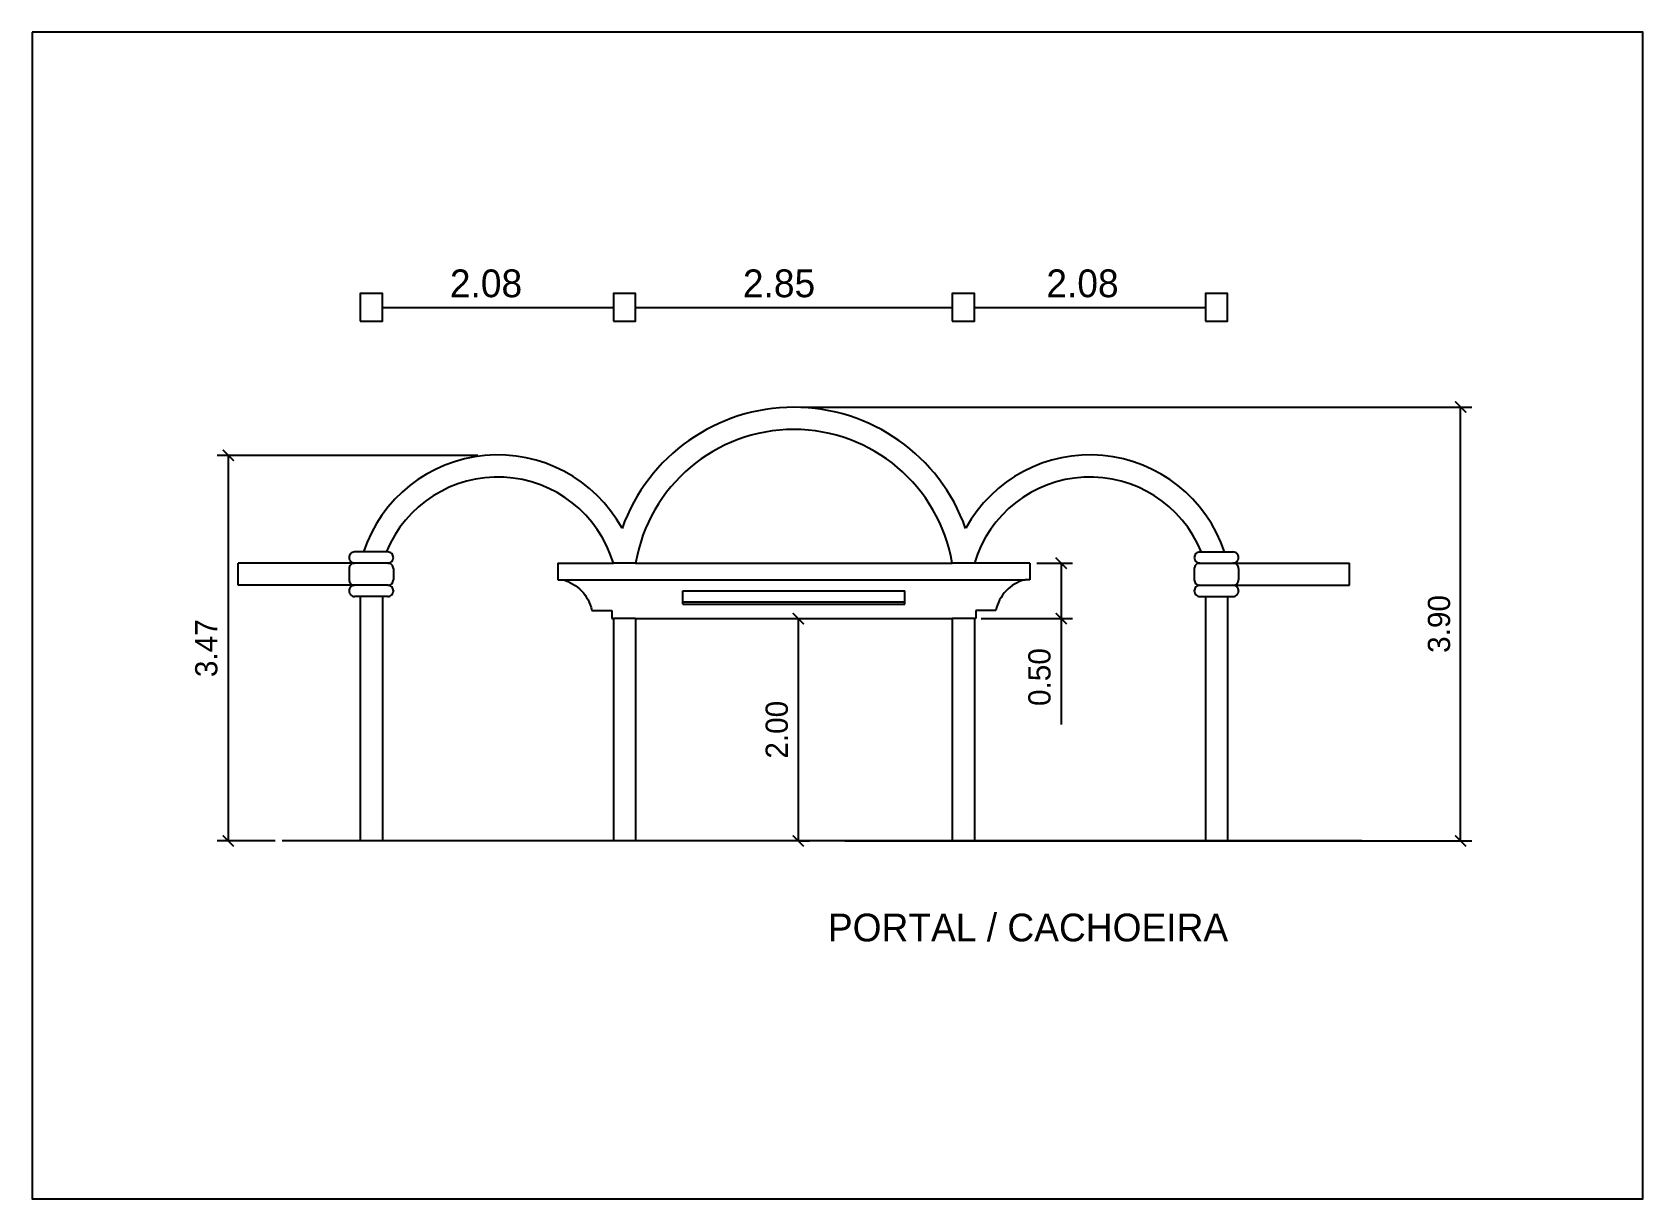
# Model space of a CAD drawing. Header units: millimetres. Extents: x 736.7 to 751.2, y 343.1 to 353.6.
import ezdxf

# ---------------------------------------------------------------- set-up
doc = ezdxf.new("R2010")
doc.units = ezdxf.units.MM
doc.styles.add('ROMANS', font='stylu.ttf')
doc.styles.get("Standard").update_dxf_attribs({"font": 'stylu.ttf'})
doc.dimstyles.new('Copy of STANDARD', dxfattribs={"dimtxt": 0.2, "dimasz": 0.1, "dimexe": 0.1, "dimexo": 0.0625, "dimgap": 0.09, "dimtad": 1, "dimzin": 0, "dimdsep": 46, "dimtxsty": 'ROMANS', "dimblk": 'ARCHTICK', "dimcen": 0.09, "dimclrd": 256, "dimclre": 256, "dimclrt": 256, "dimadec": 0, "dimazin": 0, "dimtfac": 1, "dimtmove": 0, "dimatfit": 3, "dimldrblk": 'ARCHTICK', "dimfxl": 0, "dimtolj": 2, "dimtzin": 0, "dimlwd": -1, "dimlwe": -1, "dimarcsym": 0})

# ---------------------------------------------------------------- blocks, each defined once
blk = doc.blocks.new('_ARCHTICK')
at = {"color": 0, "linetype": 'ByBlock', "const_width": 0.15}
blk.add_lwpolyline([(-0.5, -0.5), (0.5, 0.5)], dxfattribs=at)
blk = doc.blocks.new('*D3')
for p, q in [((743.64, 348.296), (743.64, 346.296)), ((743.662, 348.296), (743.74, 348.296)), ((743.662, 346.296), (743.74, 346.296))]:
    blk.add_line(p, q)
at = {"layer": 'Defpoints', "color": 0}
for p in [(743.6, 348.296), (743.6, 346.296), (743.64, 346.296)]:
    blk.add_point(p, dxfattribs=at)
at = {"xscale": 0.1, "yscale": 0.1, "zscale": 0.1}
for p, rotation in [((743.64, 348.296), 90), ((743.64, 346.296), 270)]:
    blk.add_blockref('_ARCHTICK', p, dxfattribs=dict(at, rotation=rotation))
at = {"insert": (743.447, 347.296), "char_height": 0.2, "attachment_point": 5, "rotation": 90, "style": 'ROMANS'}
blk.add_mtext('\\A2;2.00', dxfattribs=at)
blk = doc.blocks.new('*D5')
for p, q in [((745.787, 348.796), (746.107, 348.796)), ((746.007, 348.796), (746.007, 348.296)), ((745.287, 348.296), (746.107, 348.296)), ((746.007, 348.296), (746.007, 347.344))]:
    blk.add_line(p, q)
at = {"layer": 'Defpoints', "color": 0}
for p in [(745.725, 348.796), (746.007, 348.796), (745.225, 348.296)]:
    blk.add_point(p, dxfattribs=at)
at = {"xscale": 0.1, "yscale": 0.1, "zscale": 0.1}
for p, rotation in [((746.007, 348.796), 90), ((746.007, 348.296), 270)]:
    blk.add_blockref('_ARCHTICK', p, dxfattribs=dict(at, rotation=rotation))
at = {"insert": (745.812, 347.77), "char_height": 0.2, "attachment_point": 5, "rotation": 90, "style": 'ROMANS'}
blk.add_mtext('\\A2;0.50', dxfattribs=at)
blk = doc.blocks.new('*D6')
for p, q in [((743.662, 350.2), (749.703, 350.2)), ((749.603, 346.296), (749.603, 350.2)), ((744.06, 346.296), (749.703, 346.296))]:
    blk.add_line(p, q)
at = {"layer": 'Defpoints', "color": 0}
for p in [(743.6, 350.2), (749.603, 350.2), (743.998, 346.296)]:
    blk.add_point(p, dxfattribs=at)
at = {"xscale": 0.1, "yscale": 0.1, "zscale": 0.1}
for p, rotation in [((749.603, 350.2), 90), ((749.603, 346.296), 270)]:
    blk.add_blockref('_ARCHTICK', p, dxfattribs=dict(at, rotation=rotation))
at = {"insert": (749.409, 348.248), "char_height": 0.2, "attachment_point": 5, "rotation": 90, "style": 'ROMANS'}
blk.add_mtext('\\A2;3.90', dxfattribs=at)
blk = doc.blocks.new('*D7')
for p, q in [((740.756, 349.765), (738.408, 349.765)), ((738.508, 349.765), (738.508, 346.296)), ((738.929, 346.296), (738.408, 346.296))]:
    blk.add_line(p, q)
at = {"layer": 'Defpoints', "color": 0}
for p in [(740.818, 349.765), (738.508, 346.296), (738.992, 346.296)]:
    blk.add_point(p, dxfattribs=at)
at = {"xscale": 0.1, "yscale": 0.1, "zscale": 0.1}
for p, rotation in [((738.508, 349.765), 90), ((738.508, 346.296), 270)]:
    blk.add_blockref('_ARCHTICK', p, dxfattribs=dict(at, rotation=rotation))
at = {"insert": (738.311, 348.03), "char_height": 0.2, "attachment_point": 5, "rotation": 90, "style": 'ROMANS'}
blk.add_mtext('\\A2;3.47', dxfattribs=at)

msp = doc.modelspace()

# ---------------------------------------------------------------- linework, layer by layer
at = {"color": 1}
for p, q in [((739.895, 351.098), (741.975, 351.098)), ((742.175, 351.098), (745.025, 351.098)), ((745.225, 351.098), (747.305, 351.098))]:
    msp.add_line(p, q, dxfattribs=at)
at = {"color": 6}
for p, q in [((739.946, 348.896), (739.645, 348.896)), ((747.253, 348.896), (747.555, 348.896)), ((738.596, 348.596), (738.596, 348.796)), ((739.945, 348.796), (738.596, 348.796)), ((739.596, 348.747), (739.596, 348.644)), ((739.945, 348.796), (739.645, 348.796)), ((739.945, 348.796), (739.645, 348.796)), ((739.946, 348.796), (739.645, 348.796)), ((739.995, 348.747), (739.995, 348.644)), ((741.475, 348.796), (741.975, 348.796)), ((741.475, 348.796), (741.475, 348.646)), ((741.475, 348.796), (741.975, 348.796)), ((742.175, 348.796), (741.975, 348.796)), ((742.175, 348.796), (745.025, 348.796)), ((745.225, 348.796), (745.025, 348.796)), ((745.725, 348.796), (745.225, 348.796)), ((745.725, 348.796), (745.725, 348.646)), ((747.205, 348.747), (747.205, 348.644)), ((747.253, 348.796), (747.555, 348.796)), ((747.255, 348.796), (747.555, 348.796)), ((747.255, 348.796), (748.603, 348.796)), ((747.255, 348.796), (747.555, 348.796)), ((747.603, 348.747), (747.603, 348.644)), ((748.603, 348.596), (748.603, 348.796)), ((739.946, 348.596), (738.596, 348.596)), ((739.945, 348.596), (739.645, 348.596)), ((741.475, 348.646), (741.518, 348.646)), ((741.475, 348.646), (741.518, 348.646)), ((741.518, 348.646), (745.681, 348.646)), ((745.725, 348.646), (745.681, 348.646)), ((745.725, 348.646), (745.681, 348.646)), ((747.253, 348.596), (748.603, 348.596)), ((747.255, 348.596), (747.555, 348.596)), ((739.596, 348.547), (739.596, 348.544)), ((739.946, 348.496), (739.645, 348.496)), ((739.695, 348.496), (739.695, 346.296)), ((739.895, 348.496), (739.895, 346.296)), ((739.995, 348.547), (739.995, 348.544)), ((742.6, 348.546), (744.6, 348.546)), ((742.6, 348.426), (742.6, 348.546)), ((742.6, 348.446), (744.6, 348.446)), ((744.6, 348.426), (744.6, 348.546)), ((747.205, 348.547), (747.205, 348.544)), ((747.253, 348.496), (747.555, 348.496)), ((747.305, 348.496), (747.305, 346.296)), ((747.505, 348.496), (747.505, 346.296)), ((747.603, 348.547), (747.603, 348.544)), ((741.78, 348.369), (741.961, 348.369)), ((741.961, 348.369), (741.961, 348.296)), ((741.961, 348.296), (741.975, 348.296)), ((742.175, 348.296), (741.975, 348.296)), ((741.975, 348.296), (741.975, 346.296)), ((742.175, 348.296), (742.175, 346.296)), ((742.175, 348.296), (745.025, 348.296)), ((742.6, 348.426), (744.6, 348.426)), ((745.025, 348.296), (745.025, 346.296)), ((745.225, 348.296), (745.025, 348.296)), ((745.225, 348.296), (745.225, 346.296)), ((745.239, 348.296), (745.225, 348.296)), ((745.419, 348.369), (745.239, 348.369)), ((745.239, 348.369), (745.239, 348.296)), ((748.712, 346.296), (738.992, 346.296)), ((739.895, 346.296), (739.695, 346.296)), ((742.175, 346.296), (741.975, 346.296)), ((745.225, 346.296), (745.025, 346.296)), ((747.505, 346.296), (747.305, 346.296))]:
    msp.add_line(p, q, dxfattribs=at)
msp.add_lwpolyline([(736.743, 353.574), (736.743, 343.074), (751.243, 343.074), (751.243, 353.574)], close=True)
at = {"color": 1}
for points in [[(739.695, 350.973), (739.895, 350.973), (739.895, 351.223), (739.695, 351.223)], [(741.975, 350.973), (742.175, 350.973), (742.175, 351.223), (741.975, 351.223)], [(745.025, 350.973), (745.225, 350.973), (745.225, 351.223), (745.025, 351.223)], [(747.305, 350.973), (747.505, 350.973), (747.505, 351.223), (747.305, 351.223)]]:
    msp.add_lwpolyline(points, close=True, dxfattribs=at)
at = {"color": 6}
for points in [[(741.518, 348.646, -0.289253), (741.78, 348.37, -1)], [(745.681, 348.646, 0.289253), (745.419, 348.37, 1)]]:
    msp.add_lwpolyline(points, format="xyb", dxfattribs=at)
for centre, radius, start, end in [((743.6, 348.557), 1.642, 19.6335, 160.3665), ((743.6, 348.554), 1.445, 9.6161, 170.3839), ((740.935, 348.494), 1.276, 28.8308, 161.6351), ((746.265, 348.494), 1.276, 18.3649, 151.1692), ((740.935, 348.484), 1.086, 16.6781, 157.7219), ((746.265, 348.484), 1.086, 22.2781, 163.3219), ((739.645, 348.847), 0.0492, 89.1125, 180.8875), ((739.945, 348.847), 0.0492, 359.1125, 90.8875), ((747.254, 348.847), 0.0492, 89.1125, 180.8875), ((747.554, 348.847), 0.0492, 359.1125, 90.8875), ((739.645, 348.845), 0.0492, 179.1125, 270.8875), ((739.645, 348.747), 0.0492, 89.1125, 180.8875), ((739.945, 348.845), 0.0492, 269.1125, 0.8875), ((739.945, 348.747), 0.0492, 359.1125, 90.8875), ((747.254, 348.845), 0.0492, 179.1125, 270.8875), ((747.254, 348.747), 0.0492, 89.1125, 180.8875), ((747.554, 348.845), 0.0492, 269.1125, 0.8875), ((747.554, 348.747), 0.0492, 359.1125, 90.8875), ((739.645, 348.645), 0.0492, 179.1125, 270.8875), ((739.645, 348.547), 0.0492, 89.1125, 180.8875), ((739.945, 348.645), 0.0492, 269.1125, 0.8875), ((739.945, 348.547), 0.0492, 359.1125, 90.8875), ((747.254, 348.645), 0.0492, 179.1125, 270.8875), ((747.254, 348.547), 0.0492, 89.1125, 180.8875), ((747.554, 348.645), 0.0492, 269.1125, 0.8875), ((747.554, 348.547), 0.0492, 359.1125, 90.8875), ((739.645, 348.545), 0.0492, 179.1125, 270.8875), ((739.945, 348.545), 0.0492, 269.1125, 0.8875), ((747.254, 348.545), 0.0492, 179.1125, 270.8875), ((747.554, 348.545), 0.0492, 269.1125, 0.8875)]:
    msp.add_arc(centre, radius, start, end, dxfattribs=at)

# ---------------------------------------------------------------- texts
for s, p in [('2.08', (740.503, 351.189)), ('2.85', (743.141, 351.189)), ('2.08', (745.873, 351.189)), ('PORTAL / CACHOEIRA', (743.906, 345.391))]:
    msp.add_text(s, height=0.25).set_placement(p)

# ---------------------------------------------------------------- dimensions: what is measured, and where the dimension line sits
for base, p1, p2, picture, middle in [((749.603, 350.2), (743.998, 346.296), (743.6, 350.2), '*D6', (749.409, 348.248)), ((738.508, 346.296), (740.818, 349.765), (738.992, 346.296), '*D7', (738.311, 348.03))]:
    dim = msp.add_linear_dim(base=base, p1=p1, p2=p2, angle=90, dimstyle='Copy of STANDARD')
    dim.commit()
    dim.dimension.update_dxf_attribs({"geometry": picture, "text_midpoint": middle})
dim = msp.add_linear_dim(base=(746.007, 348.796), p1=(745.225, 348.296), p2=(745.725, 348.796), angle=90, dimstyle='Copy of STANDARD', dxfattribs=at)
dim.commit()
dim.dimension.update_dxf_attribs({"geometry": '*D5', "text_midpoint": (746.007, 347.77), "dimtype": 160})
dim = msp.add_linear_dim(base=(743.64, 346.296), p1=(743.6, 348.296), p2=(743.6, 346.296), angle=90, dimstyle='Copy of STANDARD', dxfattribs=at)
dim.commit()
dim.dimension.update_dxf_attribs({"geometry": '*D3', "text_midpoint": (743.447, 347.296)})

doc.saveas('drawing.dxf')
